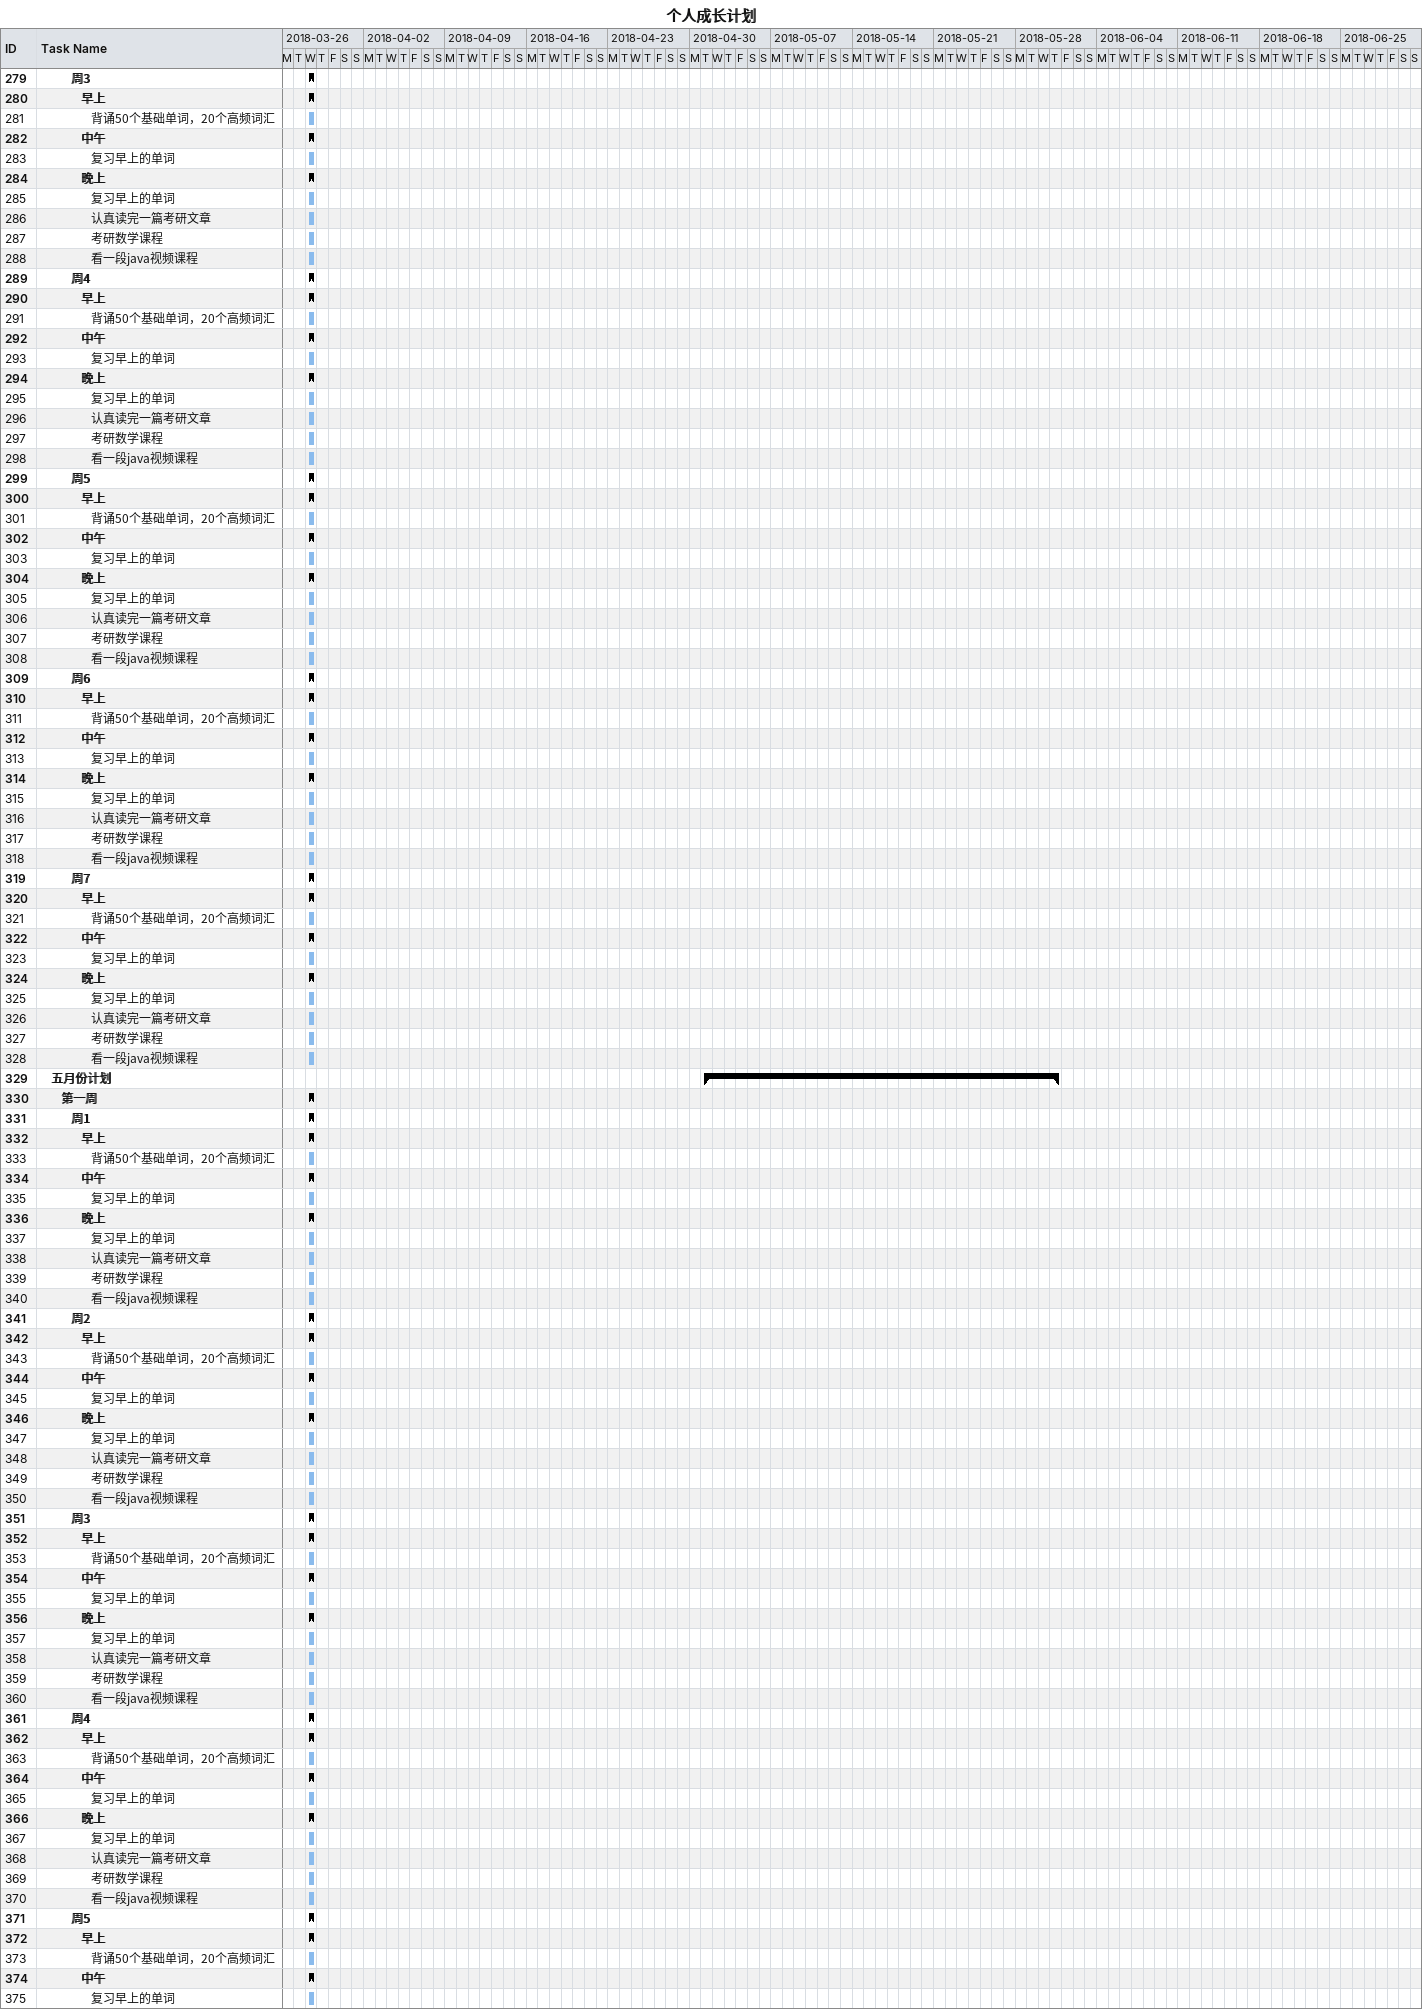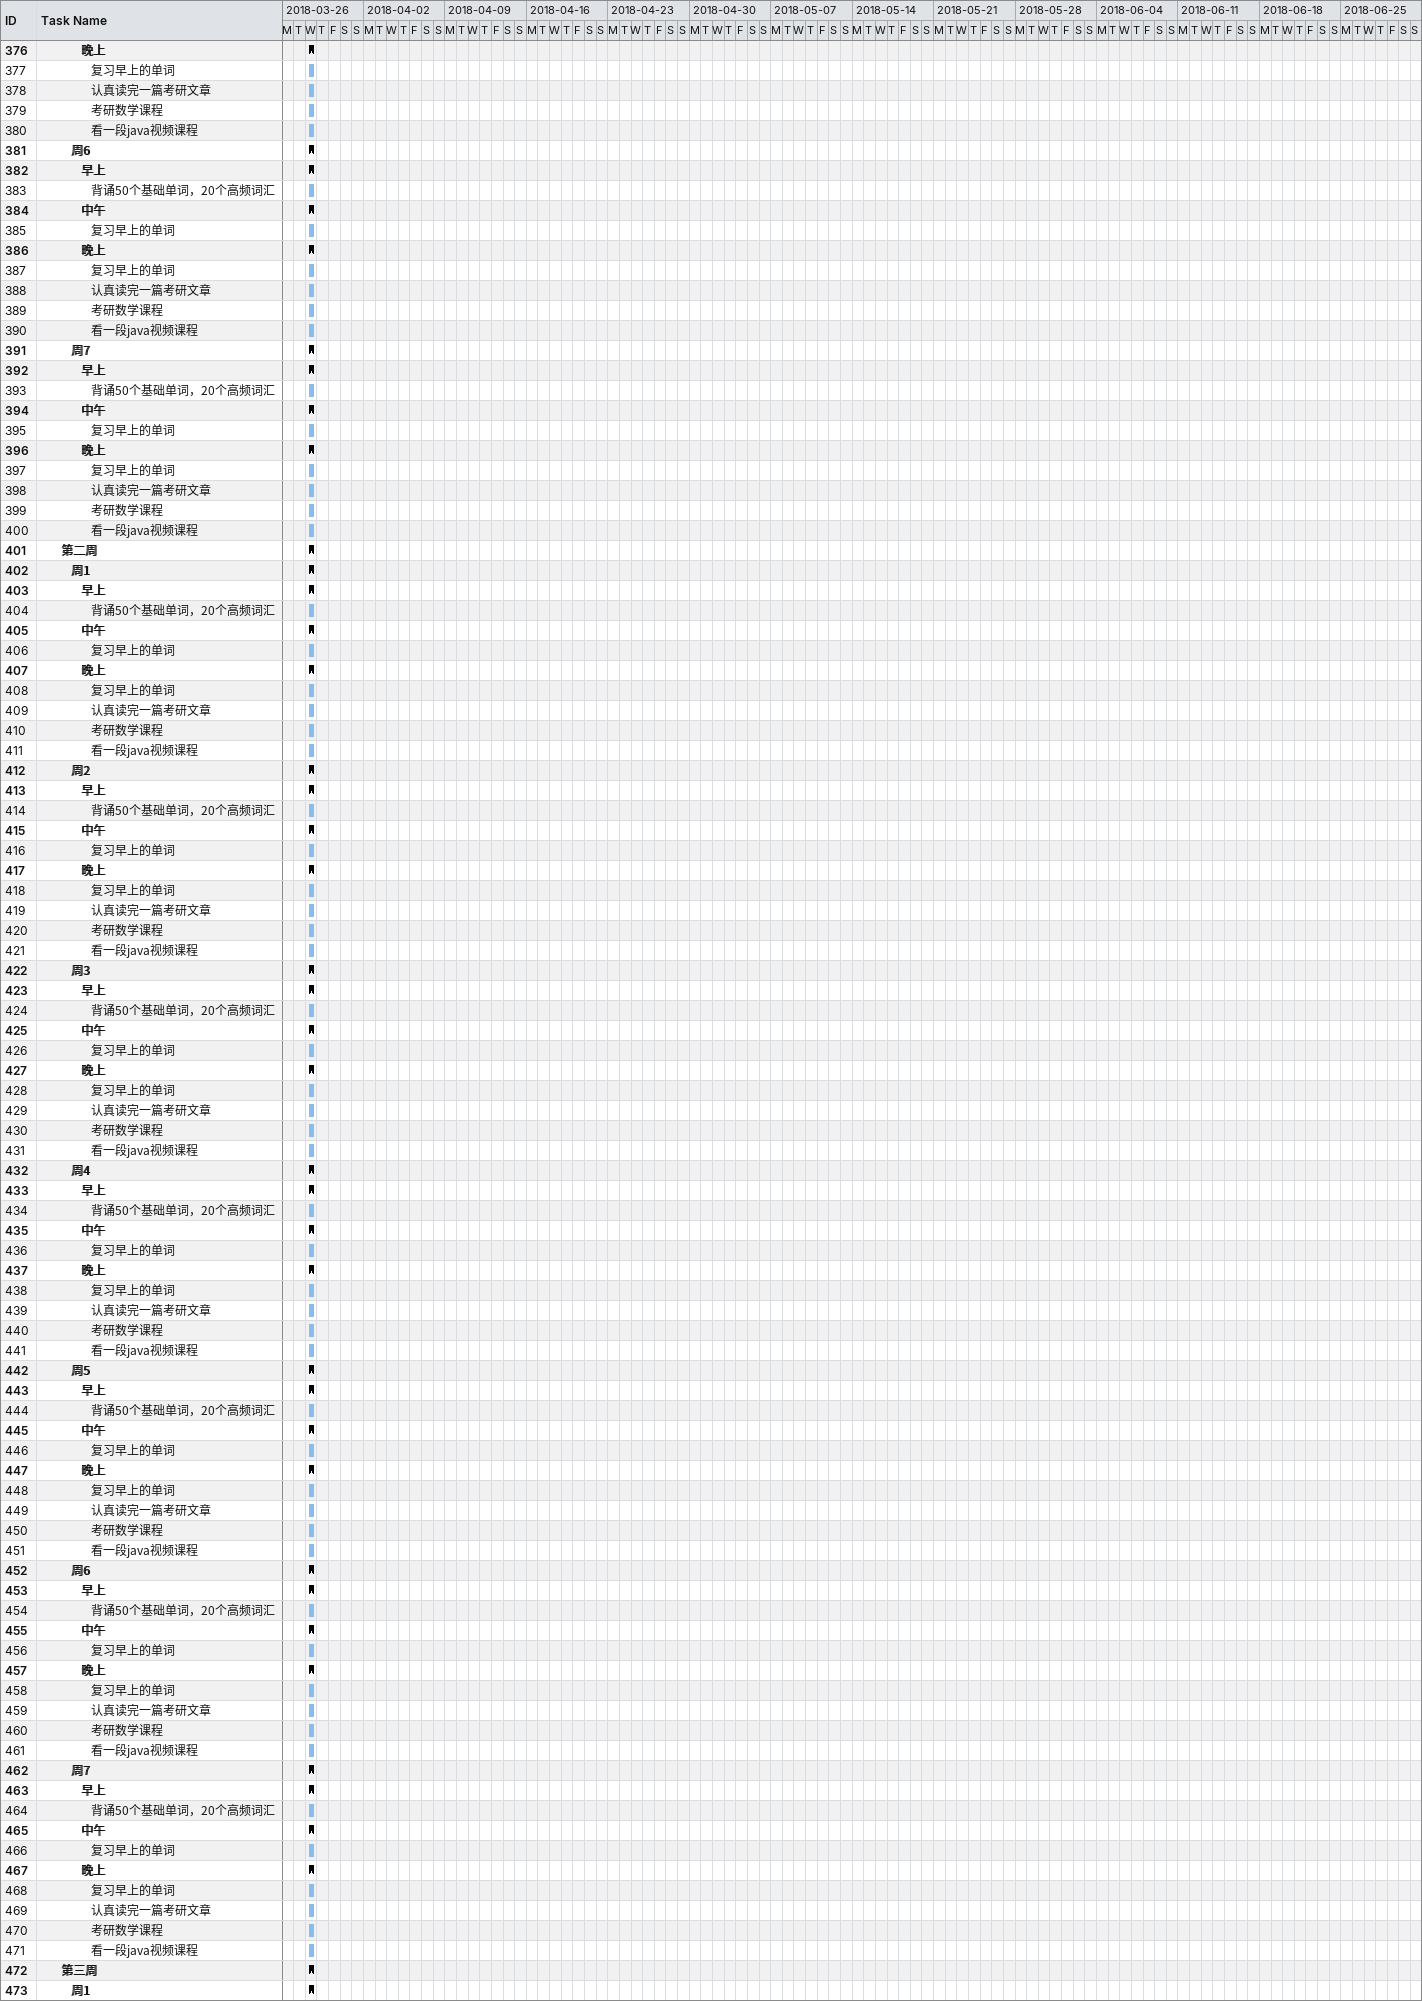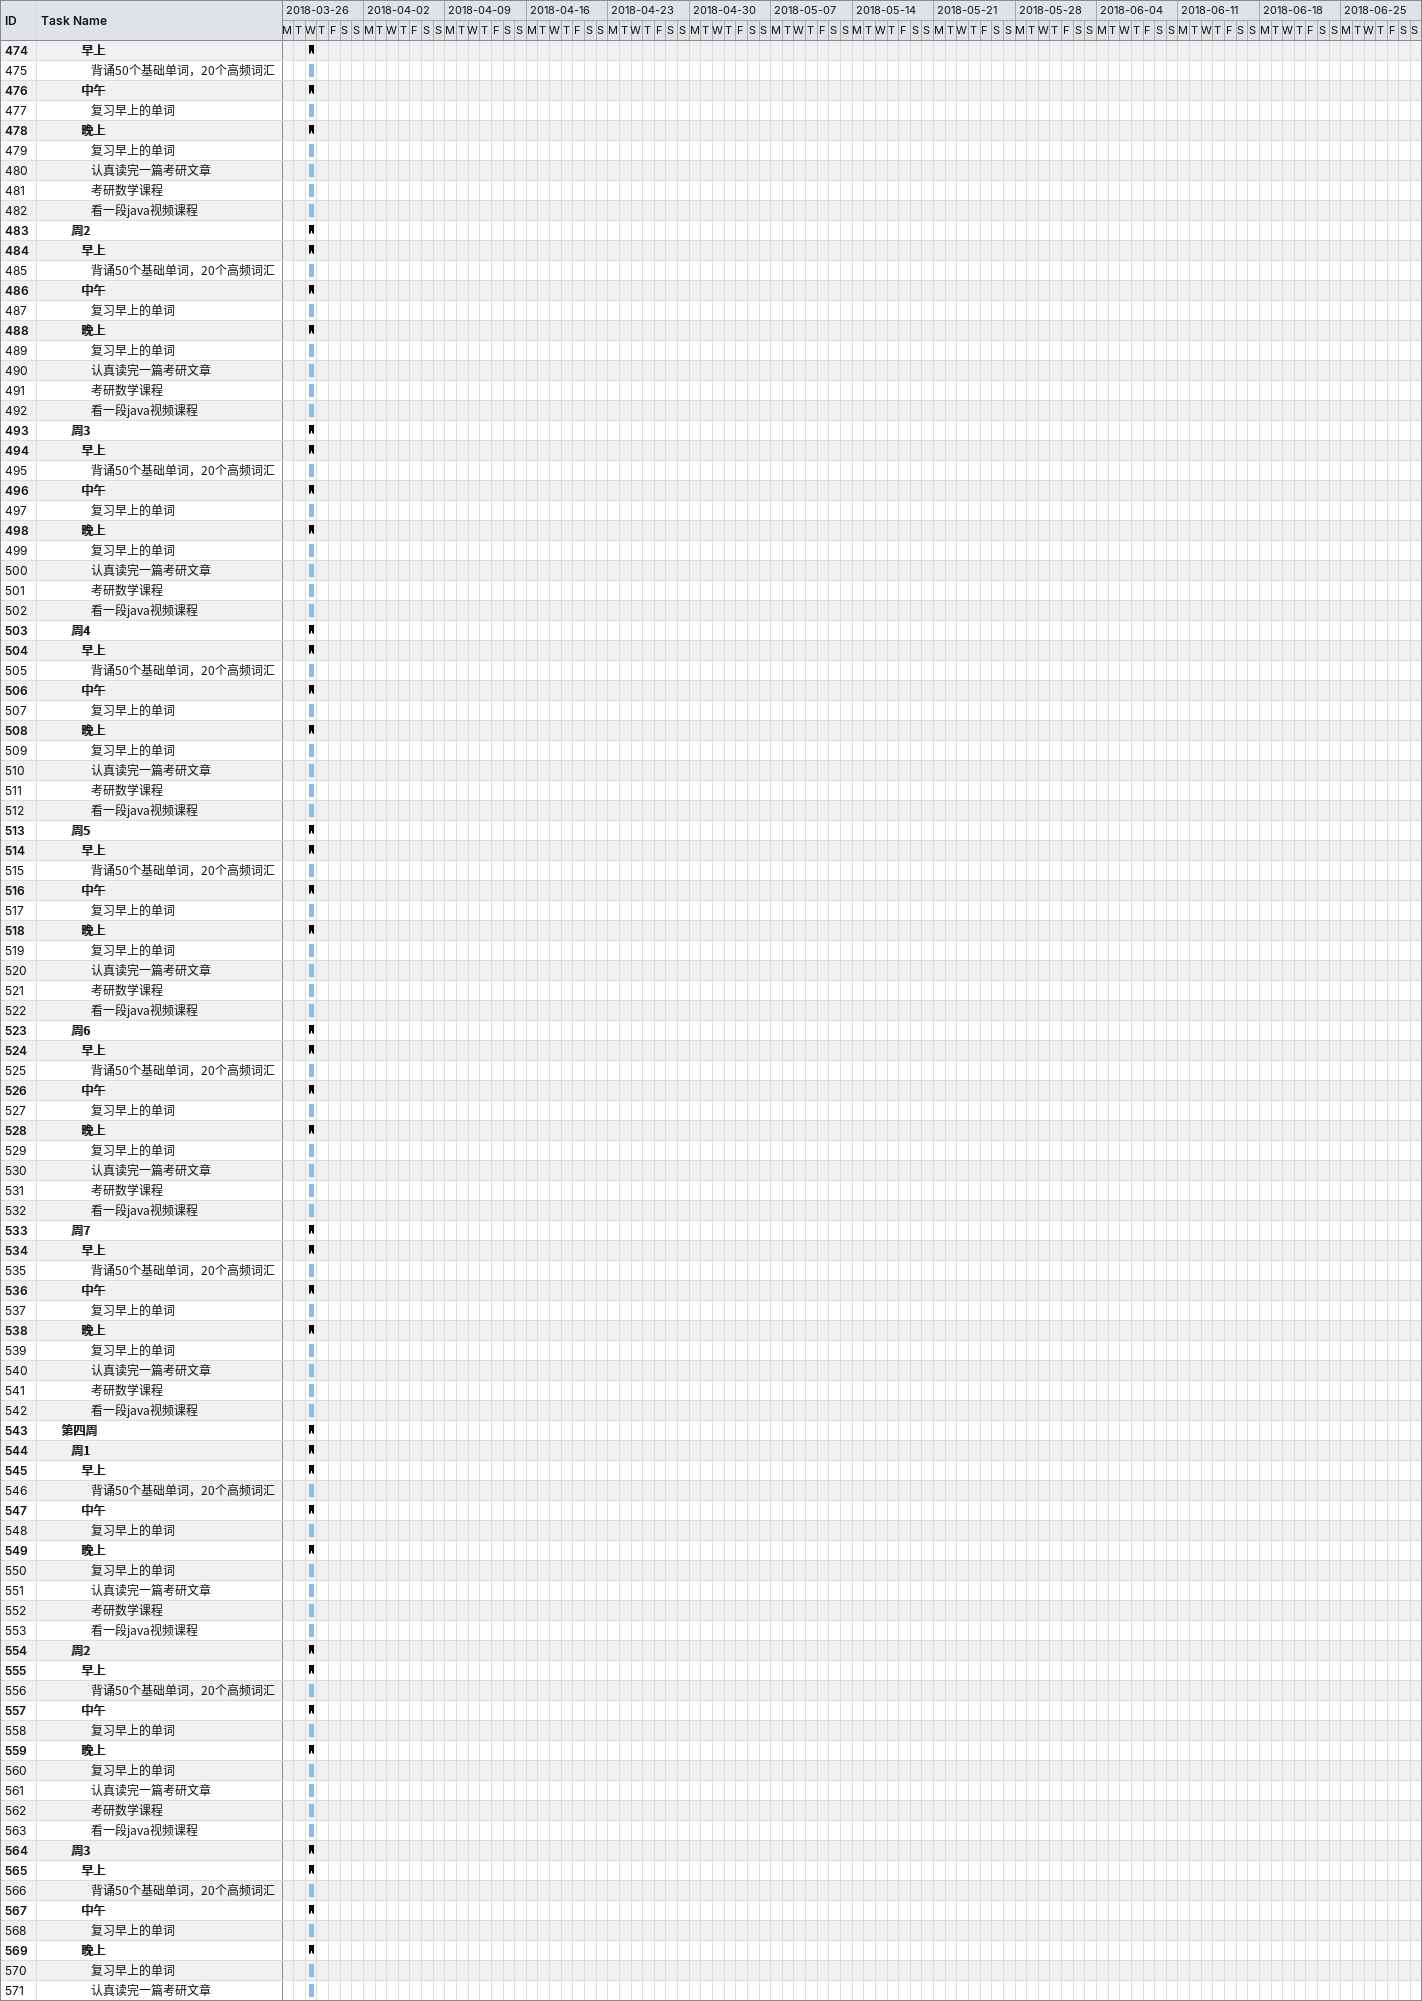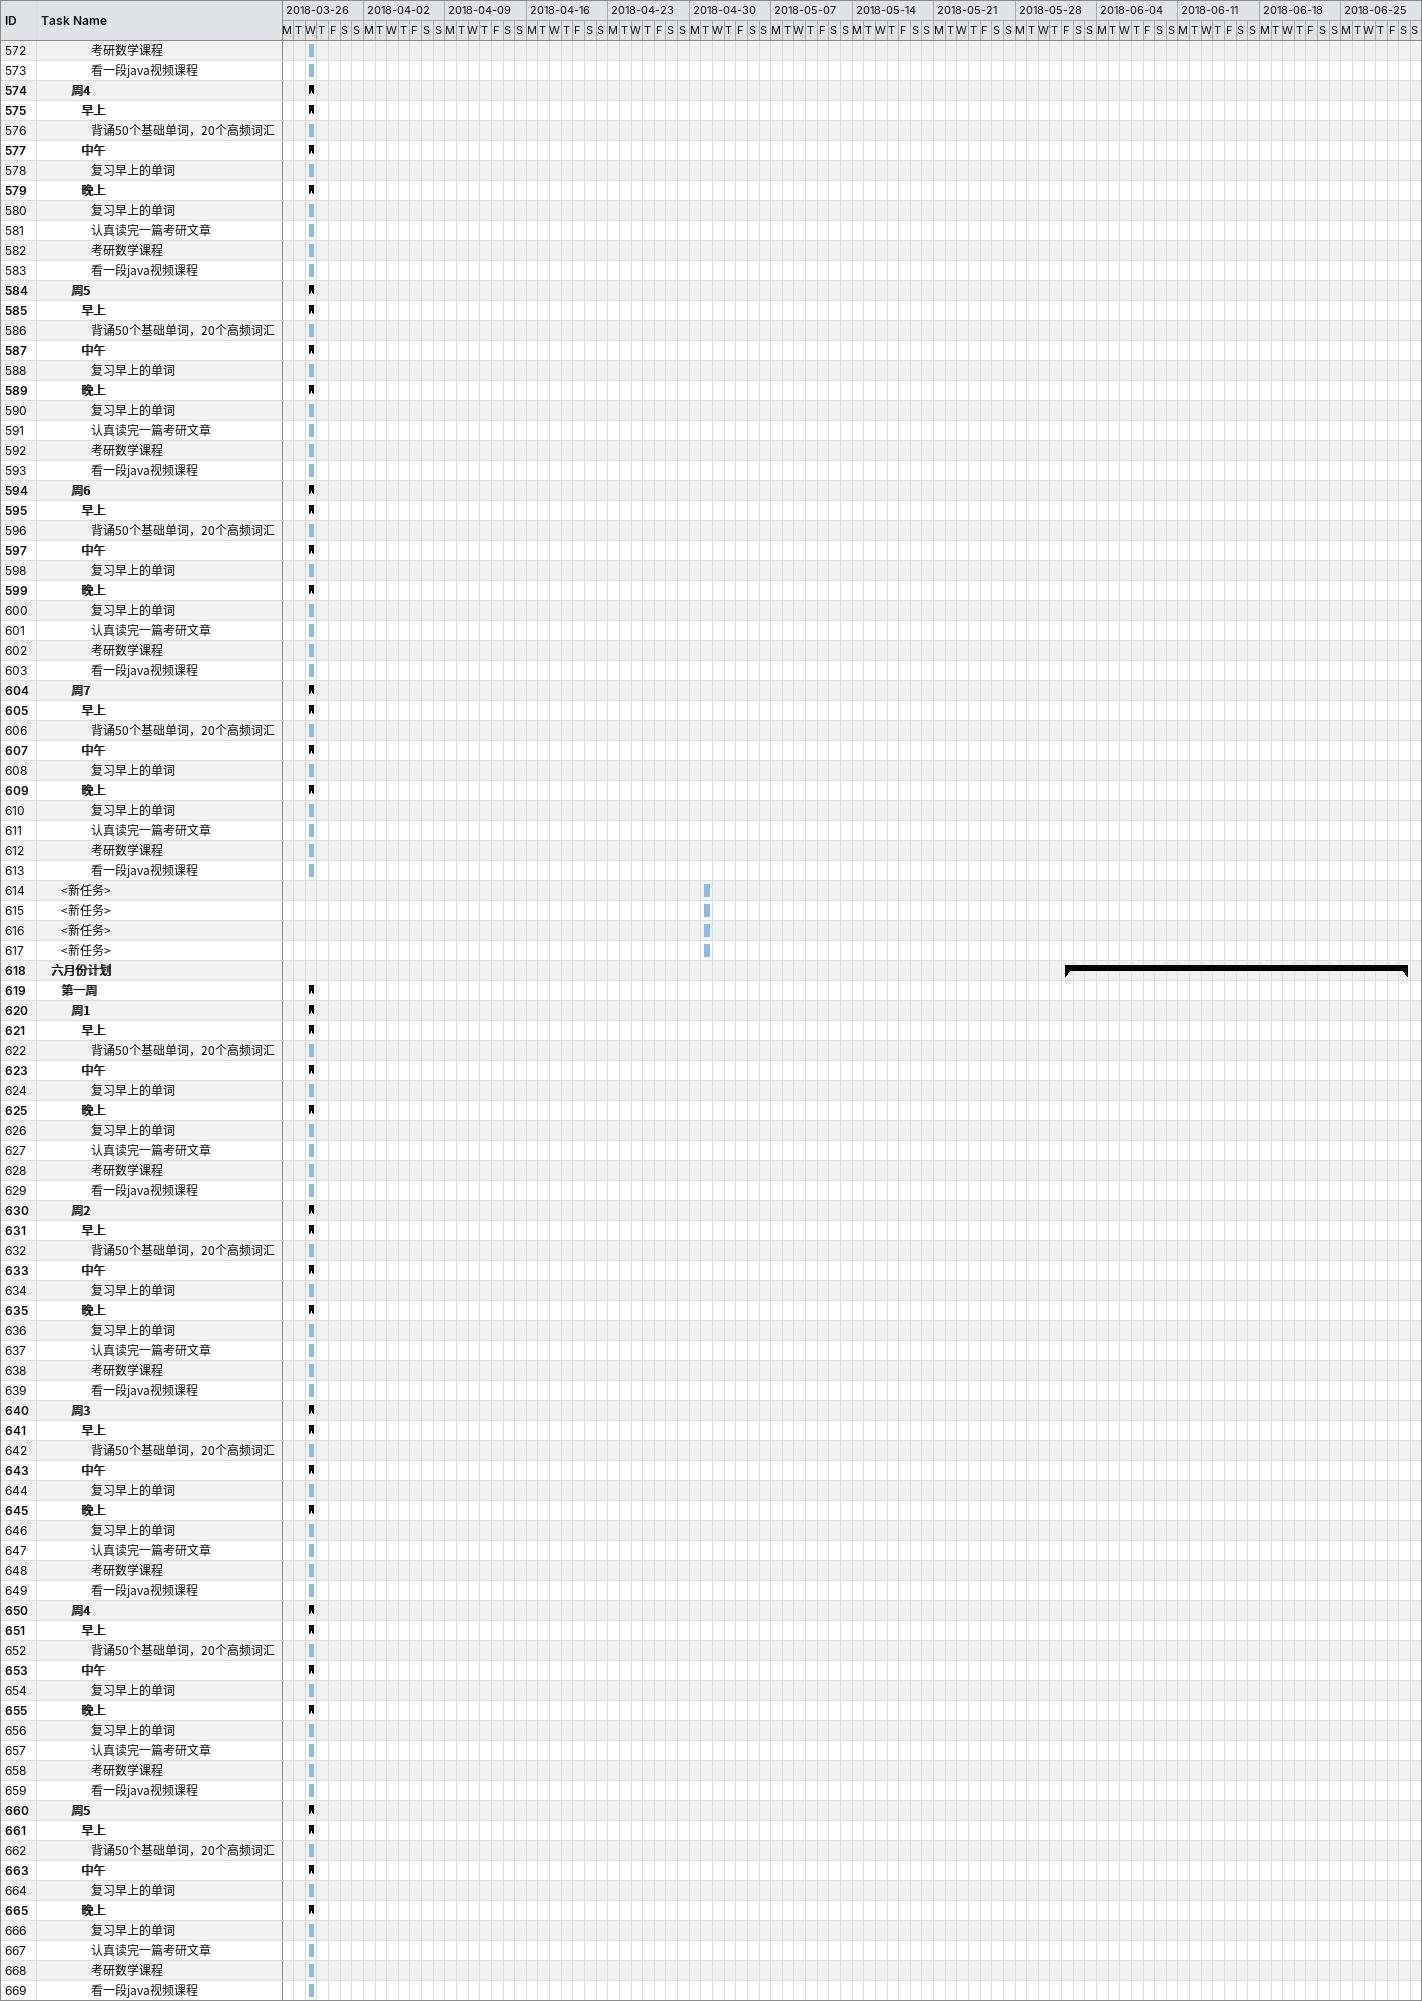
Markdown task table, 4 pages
个人成长计划

| ID | Level | Task | Start | Finish |
|---|---|---|---|---|
| 279 | 4 | **周3** | 2018-03-28 | 2018-03-28 |
| 280 | 5 | **早上** | 2018-03-28 | 2018-03-28 |
| 281 | 6 | 背诵50个基础单词，20个高频词汇 | 2018-03-28 | 2018-03-28 |
| 282 | 5 | **中午** | 2018-03-28 | 2018-03-28 |
| 283 | 6 | 复习早上的单词 | 2018-03-28 | 2018-03-28 |
| 284 | 5 | **晚上** | 2018-03-28 | 2018-03-28 |
| 285 | 6 | 复习早上的单词 | 2018-03-28 | 2018-03-28 |
| 286 | 6 | 认真读完一篇考研文章 | 2018-03-28 | 2018-03-28 |
| 287 | 6 | 考研数学课程 | 2018-03-28 | 2018-03-28 |
| 288 | 6 | 看一段java视频课程 | 2018-03-28 | 2018-03-28 |
| 289 | 4 | **周4** | 2018-03-28 | 2018-03-28 |
| 290 | 5 | **早上** | 2018-03-28 | 2018-03-28 |
| 291 | 6 | 背诵50个基础单词，20个高频词汇 | 2018-03-28 | 2018-03-28 |
| 292 | 5 | **中午** | 2018-03-28 | 2018-03-28 |
| 293 | 6 | 复习早上的单词 | 2018-03-28 | 2018-03-28 |
| 294 | 5 | **晚上** | 2018-03-28 | 2018-03-28 |
| 295 | 6 | 复习早上的单词 | 2018-03-28 | 2018-03-28 |
| 296 | 6 | 认真读完一篇考研文章 | 2018-03-28 | 2018-03-28 |
| 297 | 6 | 考研数学课程 | 2018-03-28 | 2018-03-28 |
| 298 | 6 | 看一段java视频课程 | 2018-03-28 | 2018-03-28 |
| 299 | 4 | **周5** | 2018-03-28 | 2018-03-28 |
| 300 | 5 | **早上** | 2018-03-28 | 2018-03-28 |
| 301 | 6 | 背诵50个基础单词，20个高频词汇 | 2018-03-28 | 2018-03-28 |
| 302 | 5 | **中午** | 2018-03-28 | 2018-03-28 |
| 303 | 6 | 复习早上的单词 | 2018-03-28 | 2018-03-28 |
| 304 | 5 | **晚上** | 2018-03-28 | 2018-03-28 |
| 305 | 6 | 复习早上的单词 | 2018-03-28 | 2018-03-28 |
| 306 | 6 | 认真读完一篇考研文章 | 2018-03-28 | 2018-03-28 |
| 307 | 6 | 考研数学课程 | 2018-03-28 | 2018-03-28 |
| 308 | 6 | 看一段java视频课程 | 2018-03-28 | 2018-03-28 |
| 309 | 4 | **周6** | 2018-03-28 | 2018-03-28 |
| 310 | 5 | **早上** | 2018-03-28 | 2018-03-28 |
| 311 | 6 | 背诵50个基础单词，20个高频词汇 | 2018-03-28 | 2018-03-28 |
| 312 | 5 | **中午** | 2018-03-28 | 2018-03-28 |
| 313 | 6 | 复习早上的单词 | 2018-03-28 | 2018-03-28 |
| 314 | 5 | **晚上** | 2018-03-28 | 2018-03-28 |
| 315 | 6 | 复习早上的单词 | 2018-03-28 | 2018-03-28 |
| 316 | 6 | 认真读完一篇考研文章 | 2018-03-28 | 2018-03-28 |
| 317 | 6 | 考研数学课程 | 2018-03-28 | 2018-03-28 |
| 318 | 6 | 看一段java视频课程 | 2018-03-28 | 2018-03-28 |
| 319 | 4 | **周7** | 2018-03-28 | 2018-03-28 |
| 320 | 5 | **早上** | 2018-03-28 | 2018-03-28 |
| 321 | 6 | 背诵50个基础单词，20个高频词汇 | 2018-03-28 | 2018-03-28 |
| 322 | 5 | **中午** | 2018-03-28 | 2018-03-28 |
| 323 | 6 | 复习早上的单词 | 2018-03-28 | 2018-03-28 |
| 324 | 5 | **晚上** | 2018-03-28 | 2018-03-28 |
| 325 | 6 | 复习早上的单词 | 2018-03-28 | 2018-03-28 |
| 326 | 6 | 认真读完一篇考研文章 | 2018-03-28 | 2018-03-28 |
| 327 | 6 | 考研数学课程 | 2018-03-28 | 2018-03-28 |
| 328 | 6 | 看一段java视频课程 | 2018-03-28 | 2018-03-28 |
| 329 | 2 | **五月份计划** | 2018-05-01 | 2018-05-31 |
| 330 | 3 | **第一周** | 2018-03-28 | 2018-03-28 |
| 331 | 4 | **周1** | 2018-03-28 | 2018-03-28 |
| 332 | 5 | **早上** | 2018-03-28 | 2018-03-28 |
| 333 | 6 | 背诵50个基础单词，20个高频词汇 | 2018-03-28 | 2018-03-28 |
| 334 | 5 | **中午** | 2018-03-28 | 2018-03-28 |
| 335 | 6 | 复习早上的单词 | 2018-03-28 | 2018-03-28 |
| 336 | 5 | **晚上** | 2018-03-28 | 2018-03-28 |
| 337 | 6 | 复习早上的单词 | 2018-03-28 | 2018-03-28 |
| 338 | 6 | 认真读完一篇考研文章 | 2018-03-28 | 2018-03-28 |
| 339 | 6 | 考研数学课程 | 2018-03-28 | 2018-03-28 |
| 340 | 6 | 看一段java视频课程 | 2018-03-28 | 2018-03-28 |
| 341 | 4 | **周2** | 2018-03-28 | 2018-03-28 |
| 342 | 5 | **早上** | 2018-03-28 | 2018-03-28 |
| 343 | 6 | 背诵50个基础单词，20个高频词汇 | 2018-03-28 | 2018-03-28 |
| 344 | 5 | **中午** | 2018-03-28 | 2018-03-28 |
| 345 | 6 | 复习早上的单词 | 2018-03-28 | 2018-03-28 |
| 346 | 5 | **晚上** | 2018-03-28 | 2018-03-28 |
| 347 | 6 | 复习早上的单词 | 2018-03-28 | 2018-03-28 |
| 348 | 6 | 认真读完一篇考研文章 | 2018-03-28 | 2018-03-28 |
| 349 | 6 | 考研数学课程 | 2018-03-28 | 2018-03-28 |
| 350 | 6 | 看一段java视频课程 | 2018-03-28 | 2018-03-28 |
| 351 | 4 | **周3** | 2018-03-28 | 2018-03-28 |
| 352 | 5 | **早上** | 2018-03-28 | 2018-03-28 |
| 353 | 6 | 背诵50个基础单词，20个高频词汇 | 2018-03-28 | 2018-03-28 |
| 354 | 5 | **中午** | 2018-03-28 | 2018-03-28 |
| 355 | 6 | 复习早上的单词 | 2018-03-28 | 2018-03-28 |
| 356 | 5 | **晚上** | 2018-03-28 | 2018-03-28 |
| 357 | 6 | 复习早上的单词 | 2018-03-28 | 2018-03-28 |
| 358 | 6 | 认真读完一篇考研文章 | 2018-03-28 | 2018-03-28 |
| 359 | 6 | 考研数学课程 | 2018-03-28 | 2018-03-28 |
| 360 | 6 | 看一段java视频课程 | 2018-03-28 | 2018-03-28 |
| 361 | 4 | **周4** | 2018-03-28 | 2018-03-28 |
| 362 | 5 | **早上** | 2018-03-28 | 2018-03-28 |
| 363 | 6 | 背诵50个基础单词，20个高频词汇 | 2018-03-28 | 2018-03-28 |
| 364 | 5 | **中午** | 2018-03-28 | 2018-03-28 |
| 365 | 6 | 复习早上的单词 | 2018-03-28 | 2018-03-28 |
| 366 | 5 | **晚上** | 2018-03-28 | 2018-03-28 |
| 367 | 6 | 复习早上的单词 | 2018-03-28 | 2018-03-28 |
| 368 | 6 | 认真读完一篇考研文章 | 2018-03-28 | 2018-03-28 |
| 369 | 6 | 考研数学课程 | 2018-03-28 | 2018-03-28 |
| 370 | 6 | 看一段java视频课程 | 2018-03-28 | 2018-03-28 |
| 371 | 4 | **周5** | 2018-03-28 | 2018-03-28 |
| 372 | 5 | **早上** | 2018-03-28 | 2018-03-28 |
| 373 | 6 | 背诵50个基础单词，20个高频词汇 | 2018-03-28 | 2018-03-28 |
| 374 | 5 | **中午** | 2018-03-28 | 2018-03-28 |
| 375 | 6 | 复习早上的单词 | 2018-03-28 | 2018-03-28 |
| 376 | 5 | **晚上** | 2018-03-28 | 2018-03-28 |
| 377 | 6 | 复习早上的单词 | 2018-03-28 | 2018-03-28 |
| 378 | 6 | 认真读完一篇考研文章 | 2018-03-28 | 2018-03-28 |
| 379 | 6 | 考研数学课程 | 2018-03-28 | 2018-03-28 |
| 380 | 6 | 看一段java视频课程 | 2018-03-28 | 2018-03-28 |
| 381 | 4 | **周6** | 2018-03-28 | 2018-03-28 |
| 382 | 5 | **早上** | 2018-03-28 | 2018-03-28 |
| 383 | 6 | 背诵50个基础单词，20个高频词汇 | 2018-03-28 | 2018-03-28 |
| 384 | 5 | **中午** | 2018-03-28 | 2018-03-28 |
| 385 | 6 | 复习早上的单词 | 2018-03-28 | 2018-03-28 |
| 386 | 5 | **晚上** | 2018-03-28 | 2018-03-28 |
| 387 | 6 | 复习早上的单词 | 2018-03-28 | 2018-03-28 |
| 388 | 6 | 认真读完一篇考研文章 | 2018-03-28 | 2018-03-28 |
| 389 | 6 | 考研数学课程 | 2018-03-28 | 2018-03-28 |
| 390 | 6 | 看一段java视频课程 | 2018-03-28 | 2018-03-28 |
| 391 | 4 | **周7** | 2018-03-28 | 2018-03-28 |
| 392 | 5 | **早上** | 2018-03-28 | 2018-03-28 |
| 393 | 6 | 背诵50个基础单词，20个高频词汇 | 2018-03-28 | 2018-03-28 |
| 394 | 5 | **中午** | 2018-03-28 | 2018-03-28 |
| 395 | 6 | 复习早上的单词 | 2018-03-28 | 2018-03-28 |
| 396 | 5 | **晚上** | 2018-03-28 | 2018-03-28 |
| 397 | 6 | 复习早上的单词 | 2018-03-28 | 2018-03-28 |
| 398 | 6 | 认真读完一篇考研文章 | 2018-03-28 | 2018-03-28 |
| 399 | 6 | 考研数学课程 | 2018-03-28 | 2018-03-28 |
| 400 | 6 | 看一段java视频课程 | 2018-03-28 | 2018-03-28 |
| 401 | 3 | **第二周** | 2018-03-28 | 2018-03-28 |
| 402 | 4 | **周1** | 2018-03-28 | 2018-03-28 |
| 403 | 5 | **早上** | 2018-03-28 | 2018-03-28 |
| 404 | 6 | 背诵50个基础单词，20个高频词汇 | 2018-03-28 | 2018-03-28 |
| 405 | 5 | **中午** | 2018-03-28 | 2018-03-28 |
| 406 | 6 | 复习早上的单词 | 2018-03-28 | 2018-03-28 |
| 407 | 5 | **晚上** | 2018-03-28 | 2018-03-28 |
| 408 | 6 | 复习早上的单词 | 2018-03-28 | 2018-03-28 |
| 409 | 6 | 认真读完一篇考研文章 | 2018-03-28 | 2018-03-28 |
| 410 | 6 | 考研数学课程 | 2018-03-28 | 2018-03-28 |
| 411 | 6 | 看一段java视频课程 | 2018-03-28 | 2018-03-28 |
| 412 | 4 | **周2** | 2018-03-28 | 2018-03-28 |
| 413 | 5 | **早上** | 2018-03-28 | 2018-03-28 |
| 414 | 6 | 背诵50个基础单词，20个高频词汇 | 2018-03-28 | 2018-03-28 |
| 415 | 5 | **中午** | 2018-03-28 | 2018-03-28 |
| 416 | 6 | 复习早上的单词 | 2018-03-28 | 2018-03-28 |
| 417 | 5 | **晚上** | 2018-03-28 | 2018-03-28 |
| 418 | 6 | 复习早上的单词 | 2018-03-28 | 2018-03-28 |
| 419 | 6 | 认真读完一篇考研文章 | 2018-03-28 | 2018-03-28 |
| 420 | 6 | 考研数学课程 | 2018-03-28 | 2018-03-28 |
| 421 | 6 | 看一段java视频课程 | 2018-03-28 | 2018-03-28 |
| 422 | 4 | **周3** | 2018-03-28 | 2018-03-28 |
| 423 | 5 | **早上** | 2018-03-28 | 2018-03-28 |
| 424 | 6 | 背诵50个基础单词，20个高频词汇 | 2018-03-28 | 2018-03-28 |
| 425 | 5 | **中午** | 2018-03-28 | 2018-03-28 |
| 426 | 6 | 复习早上的单词 | 2018-03-28 | 2018-03-28 |
| 427 | 5 | **晚上** | 2018-03-28 | 2018-03-28 |
| 428 | 6 | 复习早上的单词 | 2018-03-28 | 2018-03-28 |
| 429 | 6 | 认真读完一篇考研文章 | 2018-03-28 | 2018-03-28 |
| 430 | 6 | 考研数学课程 | 2018-03-28 | 2018-03-28 |
| 431 | 6 | 看一段java视频课程 | 2018-03-28 | 2018-03-28 |
| 432 | 4 | **周4** | 2018-03-28 | 2018-03-28 |
| 433 | 5 | **早上** | 2018-03-28 | 2018-03-28 |
| 434 | 6 | 背诵50个基础单词，20个高频词汇 | 2018-03-28 | 2018-03-28 |
| 435 | 5 | **中午** | 2018-03-28 | 2018-03-28 |
| 436 | 6 | 复习早上的单词 | 2018-03-28 | 2018-03-28 |
| 437 | 5 | **晚上** | 2018-03-28 | 2018-03-28 |
| 438 | 6 | 复习早上的单词 | 2018-03-28 | 2018-03-28 |
| 439 | 6 | 认真读完一篇考研文章 | 2018-03-28 | 2018-03-28 |
| 440 | 6 | 考研数学课程 | 2018-03-28 | 2018-03-28 |
| 441 | 6 | 看一段java视频课程 | 2018-03-28 | 2018-03-28 |
| 442 | 4 | **周5** | 2018-03-28 | 2018-03-28 |
| 443 | 5 | **早上** | 2018-03-28 | 2018-03-28 |
| 444 | 6 | 背诵50个基础单词，20个高频词汇 | 2018-03-28 | 2018-03-28 |
| 445 | 5 | **中午** | 2018-03-28 | 2018-03-28 |
| 446 | 6 | 复习早上的单词 | 2018-03-28 | 2018-03-28 |
| 447 | 5 | **晚上** | 2018-03-28 | 2018-03-28 |
| 448 | 6 | 复习早上的单词 | 2018-03-28 | 2018-03-28 |
| 449 | 6 | 认真读完一篇考研文章 | 2018-03-28 | 2018-03-28 |
| 450 | 6 | 考研数学课程 | 2018-03-28 | 2018-03-28 |
| 451 | 6 | 看一段java视频课程 | 2018-03-28 | 2018-03-28 |
| 452 | 4 | **周6** | 2018-03-28 | 2018-03-28 |
| 453 | 5 | **早上** | 2018-03-28 | 2018-03-28 |
| 454 | 6 | 背诵50个基础单词，20个高频词汇 | 2018-03-28 | 2018-03-28 |
| 455 | 5 | **中午** | 2018-03-28 | 2018-03-28 |
| 456 | 6 | 复习早上的单词 | 2018-03-28 | 2018-03-28 |
| 457 | 5 | **晚上** | 2018-03-28 | 2018-03-28 |
| 458 | 6 | 复习早上的单词 | 2018-03-28 | 2018-03-28 |
| 459 | 6 | 认真读完一篇考研文章 | 2018-03-28 | 2018-03-28 |
| 460 | 6 | 考研数学课程 | 2018-03-28 | 2018-03-28 |
| 461 | 6 | 看一段java视频课程 | 2018-03-28 | 2018-03-28 |
| 462 | 4 | **周7** | 2018-03-28 | 2018-03-28 |
| 463 | 5 | **早上** | 2018-03-28 | 2018-03-28 |
| 464 | 6 | 背诵50个基础单词，20个高频词汇 | 2018-03-28 | 2018-03-28 |
| 465 | 5 | **中午** | 2018-03-28 | 2018-03-28 |
| 466 | 6 | 复习早上的单词 | 2018-03-28 | 2018-03-28 |
| 467 | 5 | **晚上** | 2018-03-28 | 2018-03-28 |
| 468 | 6 | 复习早上的单词 | 2018-03-28 | 2018-03-28 |
| 469 | 6 | 认真读完一篇考研文章 | 2018-03-28 | 2018-03-28 |
| 470 | 6 | 考研数学课程 | 2018-03-28 | 2018-03-28 |
| 471 | 6 | 看一段java视频课程 | 2018-03-28 | 2018-03-28 |
| 472 | 3 | **第三周** | 2018-03-28 | 2018-03-28 |
| 473 | 4 | **周1** | 2018-03-28 | 2018-03-28 |
| 474 | 5 | **早上** | 2018-03-28 | 2018-03-28 |
| 475 | 6 | 背诵50个基础单词，20个高频词汇 | 2018-03-28 | 2018-03-28 |
| 476 | 5 | **中午** | 2018-03-28 | 2018-03-28 |
| 477 | 6 | 复习早上的单词 | 2018-03-28 | 2018-03-28 |
| 478 | 5 | **晚上** | 2018-03-28 | 2018-03-28 |
| 479 | 6 | 复习早上的单词 | 2018-03-28 | 2018-03-28 |
| 480 | 6 | 认真读完一篇考研文章 | 2018-03-28 | 2018-03-28 |
| 481 | 6 | 考研数学课程 | 2018-03-28 | 2018-03-28 |
| 482 | 6 | 看一段java视频课程 | 2018-03-28 | 2018-03-28 |
| 483 | 4 | **周2** | 2018-03-28 | 2018-03-28 |
| 484 | 5 | **早上** | 2018-03-28 | 2018-03-28 |
| 485 | 6 | 背诵50个基础单词，20个高频词汇 | 2018-03-28 | 2018-03-28 |
| 486 | 5 | **中午** | 2018-03-28 | 2018-03-28 |
| 487 | 6 | 复习早上的单词 | 2018-03-28 | 2018-03-28 |
| 488 | 5 | **晚上** | 2018-03-28 | 2018-03-28 |
| 489 | 6 | 复习早上的单词 | 2018-03-28 | 2018-03-28 |
| 490 | 6 | 认真读完一篇考研文章 | 2018-03-28 | 2018-03-28 |
| 491 | 6 | 考研数学课程 | 2018-03-28 | 2018-03-28 |
| 492 | 6 | 看一段java视频课程 | 2018-03-28 | 2018-03-28 |
| 493 | 4 | **周3** | 2018-03-28 | 2018-03-28 |
| 494 | 5 | **早上** | 2018-03-28 | 2018-03-28 |
| 495 | 6 | 背诵50个基础单词，20个高频词汇 | 2018-03-28 | 2018-03-28 |
| 496 | 5 | **中午** | 2018-03-28 | 2018-03-28 |
| 497 | 6 | 复习早上的单词 | 2018-03-28 | 2018-03-28 |
| 498 | 5 | **晚上** | 2018-03-28 | 2018-03-28 |
| 499 | 6 | 复习早上的单词 | 2018-03-28 | 2018-03-28 |
| 500 | 6 | 认真读完一篇考研文章 | 2018-03-28 | 2018-03-28 |
| 501 | 6 | 考研数学课程 | 2018-03-28 | 2018-03-28 |
| 502 | 6 | 看一段java视频课程 | 2018-03-28 | 2018-03-28 |
| 503 | 4 | **周4** | 2018-03-28 | 2018-03-28 |
| 504 | 5 | **早上** | 2018-03-28 | 2018-03-28 |
| 505 | 6 | 背诵50个基础单词，20个高频词汇 | 2018-03-28 | 2018-03-28 |
| 506 | 5 | **中午** | 2018-03-28 | 2018-03-28 |
| 507 | 6 | 复习早上的单词 | 2018-03-28 | 2018-03-28 |
| 508 | 5 | **晚上** | 2018-03-28 | 2018-03-28 |
| 509 | 6 | 复习早上的单词 | 2018-03-28 | 2018-03-28 |
| 510 | 6 | 认真读完一篇考研文章 | 2018-03-28 | 2018-03-28 |
| 511 | 6 | 考研数学课程 | 2018-03-28 | 2018-03-28 |
| 512 | 6 | 看一段java视频课程 | 2018-03-28 | 2018-03-28 |
| 513 | 4 | **周5** | 2018-03-28 | 2018-03-28 |
| 514 | 5 | **早上** | 2018-03-28 | 2018-03-28 |
| 515 | 6 | 背诵50个基础单词，20个高频词汇 | 2018-03-28 | 2018-03-28 |
| 516 | 5 | **中午** | 2018-03-28 | 2018-03-28 |
| 517 | 6 | 复习早上的单词 | 2018-03-28 | 2018-03-28 |
| 518 | 5 | **晚上** | 2018-03-28 | 2018-03-28 |
| 519 | 6 | 复习早上的单词 | 2018-03-28 | 2018-03-28 |
| 520 | 6 | 认真读完一篇考研文章 | 2018-03-28 | 2018-03-28 |
| 521 | 6 | 考研数学课程 | 2018-03-28 | 2018-03-28 |
| 522 | 6 | 看一段java视频课程 | 2018-03-28 | 2018-03-28 |
| 523 | 4 | **周6** | 2018-03-28 | 2018-03-28 |
| 524 | 5 | **早上** | 2018-03-28 | 2018-03-28 |
| 525 | 6 | 背诵50个基础单词，20个高频词汇 | 2018-03-28 | 2018-03-28 |
| 526 | 5 | **中午** | 2018-03-28 | 2018-03-28 |
| 527 | 6 | 复习早上的单词 | 2018-03-28 | 2018-03-28 |
| 528 | 5 | **晚上** | 2018-03-28 | 2018-03-28 |
| 529 | 6 | 复习早上的单词 | 2018-03-28 | 2018-03-28 |
| 530 | 6 | 认真读完一篇考研文章 | 2018-03-28 | 2018-03-28 |
| 531 | 6 | 考研数学课程 | 2018-03-28 | 2018-03-28 |
| 532 | 6 | 看一段java视频课程 | 2018-03-28 | 2018-03-28 |
| 533 | 4 | **周7** | 2018-03-28 | 2018-03-28 |
| 534 | 5 | **早上** | 2018-03-28 | 2018-03-28 |
| 535 | 6 | 背诵50个基础单词，20个高频词汇 | 2018-03-28 | 2018-03-28 |
| 536 | 5 | **中午** | 2018-03-28 | 2018-03-28 |
| 537 | 6 | 复习早上的单词 | 2018-03-28 | 2018-03-28 |
| 538 | 5 | **晚上** | 2018-03-28 | 2018-03-28 |
| 539 | 6 | 复习早上的单词 | 2018-03-28 | 2018-03-28 |
| 540 | 6 | 认真读完一篇考研文章 | 2018-03-28 | 2018-03-28 |
| 541 | 6 | 考研数学课程 | 2018-03-28 | 2018-03-28 |
| 542 | 6 | 看一段java视频课程 | 2018-03-28 | 2018-03-28 |
| 543 | 3 | **第四周** | 2018-03-28 | 2018-03-28 |
| 544 | 4 | **周1** | 2018-03-28 | 2018-03-28 |
| 545 | 5 | **早上** | 2018-03-28 | 2018-03-28 |
| 546 | 6 | 背诵50个基础单词，20个高频词汇 | 2018-03-28 | 2018-03-28 |
| 547 | 5 | **中午** | 2018-03-28 | 2018-03-28 |
| 548 | 6 | 复习早上的单词 | 2018-03-28 | 2018-03-28 |
| 549 | 5 | **晚上** | 2018-03-28 | 2018-03-28 |
| 550 | 6 | 复习早上的单词 | 2018-03-28 | 2018-03-28 |
| 551 | 6 | 认真读完一篇考研文章 | 2018-03-28 | 2018-03-28 |
| 552 | 6 | 考研数学课程 | 2018-03-28 | 2018-03-28 |
| 553 | 6 | 看一段java视频课程 | 2018-03-28 | 2018-03-28 |
| 554 | 4 | **周2** | 2018-03-28 | 2018-03-28 |
| 555 | 5 | **早上** | 2018-03-28 | 2018-03-28 |
| 556 | 6 | 背诵50个基础单词，20个高频词汇 | 2018-03-28 | 2018-03-28 |
| 557 | 5 | **中午** | 2018-03-28 | 2018-03-28 |
| 558 | 6 | 复习早上的单词 | 2018-03-28 | 2018-03-28 |
| 559 | 5 | **晚上** | 2018-03-28 | 2018-03-28 |
| 560 | 6 | 复习早上的单词 | 2018-03-28 | 2018-03-28 |
| 561 | 6 | 认真读完一篇考研文章 | 2018-03-28 | 2018-03-28 |
| 562 | 6 | 考研数学课程 | 2018-03-28 | 2018-03-28 |
| 563 | 6 | 看一段java视频课程 | 2018-03-28 | 2018-03-28 |
| 564 | 4 | **周3** | 2018-03-28 | 2018-03-28 |
| 565 | 5 | **早上** | 2018-03-28 | 2018-03-28 |
| 566 | 6 | 背诵50个基础单词，20个高频词汇 | 2018-03-28 | 2018-03-28 |
| 567 | 5 | **中午** | 2018-03-28 | 2018-03-28 |
| 568 | 6 | 复习早上的单词 | 2018-03-28 | 2018-03-28 |
| 569 | 5 | **晚上** | 2018-03-28 | 2018-03-28 |
| 570 | 6 | 复习早上的单词 | 2018-03-28 | 2018-03-28 |
| 571 | 6 | 认真读完一篇考研文章 | 2018-03-28 | 2018-03-28 |
| 572 | 6 | 考研数学课程 | 2018-03-28 | 2018-03-28 |
| 573 | 6 | 看一段java视频课程 | 2018-03-28 | 2018-03-28 |
| 574 | 4 | **周4** | 2018-03-28 | 2018-03-28 |
| 575 | 5 | **早上** | 2018-03-28 | 2018-03-28 |
| 576 | 6 | 背诵50个基础单词，20个高频词汇 | 2018-03-28 | 2018-03-28 |
| 577 | 5 | **中午** | 2018-03-28 | 2018-03-28 |
| 578 | 6 | 复习早上的单词 | 2018-03-28 | 2018-03-28 |
| 579 | 5 | **晚上** | 2018-03-28 | 2018-03-28 |
| 580 | 6 | 复习早上的单词 | 2018-03-28 | 2018-03-28 |
| 581 | 6 | 认真读完一篇考研文章 | 2018-03-28 | 2018-03-28 |
| 582 | 6 | 考研数学课程 | 2018-03-28 | 2018-03-28 |
| 583 | 6 | 看一段java视频课程 | 2018-03-28 | 2018-03-28 |
| 584 | 4 | **周5** | 2018-03-28 | 2018-03-28 |
| 585 | 5 | **早上** | 2018-03-28 | 2018-03-28 |
| 586 | 6 | 背诵50个基础单词，20个高频词汇 | 2018-03-28 | 2018-03-28 |
| 587 | 5 | **中午** | 2018-03-28 | 2018-03-28 |
| 588 | 6 | 复习早上的单词 | 2018-03-28 | 2018-03-28 |
| 589 | 5 | **晚上** | 2018-03-28 | 2018-03-28 |
| 590 | 6 | 复习早上的单词 | 2018-03-28 | 2018-03-28 |
| 591 | 6 | 认真读完一篇考研文章 | 2018-03-28 | 2018-03-28 |
| 592 | 6 | 考研数学课程 | 2018-03-28 | 2018-03-28 |
| 593 | 6 | 看一段java视频课程 | 2018-03-28 | 2018-03-28 |
| 594 | 4 | **周6** | 2018-03-28 | 2018-03-28 |
| 595 | 5 | **早上** | 2018-03-28 | 2018-03-28 |
| 596 | 6 | 背诵50个基础单词，20个高频词汇 | 2018-03-28 | 2018-03-28 |
| 597 | 5 | **中午** | 2018-03-28 | 2018-03-28 |
| 598 | 6 | 复习早上的单词 | 2018-03-28 | 2018-03-28 |
| 599 | 5 | **晚上** | 2018-03-28 | 2018-03-28 |
| 600 | 6 | 复习早上的单词 | 2018-03-28 | 2018-03-28 |
| 601 | 6 | 认真读完一篇考研文章 | 2018-03-28 | 2018-03-28 |
| 602 | 6 | 考研数学课程 | 2018-03-28 | 2018-03-28 |
| 603 | 6 | 看一段java视频课程 | 2018-03-28 | 2018-03-28 |
| 604 | 4 | **周7** | 2018-03-28 | 2018-03-28 |
| 605 | 5 | **早上** | 2018-03-28 | 2018-03-28 |
| 606 | 6 | 背诵50个基础单词，20个高频词汇 | 2018-03-28 | 2018-03-28 |
| 607 | 5 | **中午** | 2018-03-28 | 2018-03-28 |
| 608 | 6 | 复习早上的单词 | 2018-03-28 | 2018-03-28 |
| 609 | 5 | **晚上** | 2018-03-28 | 2018-03-28 |
| 610 | 6 | 复习早上的单词 | 2018-03-28 | 2018-03-28 |
| 611 | 6 | 认真读完一篇考研文章 | 2018-03-28 | 2018-03-28 |
| 612 | 6 | 考研数学课程 | 2018-03-28 | 2018-03-28 |
| 613 | 6 | 看一段java视频课程 | 2018-03-28 | 2018-03-28 |
| 614 | 3 | <新任务> | 2018-05-01 | 2018-05-01 |
| 615 | 3 | <新任务> | 2018-05-01 | 2018-05-01 |
| 616 | 3 | <新任务> | 2018-05-01 | 2018-05-01 |
| 617 | 3 | <新任务> | 2018-05-01 | 2018-05-01 |
| 618 | 2 | **六月份计划** | 2018-06-01 | 2018-06-30 |
| 619 | 3 | **第一周** | 2018-03-28 | 2018-03-28 |
| 620 | 4 | **周1** | 2018-03-28 | 2018-03-28 |
| 621 | 5 | **早上** | 2018-03-28 | 2018-03-28 |
| 622 | 6 | 背诵50个基础单词，20个高频词汇 | 2018-03-28 | 2018-03-28 |
| 623 | 5 | **中午** | 2018-03-28 | 2018-03-28 |
| 624 | 6 | 复习早上的单词 | 2018-03-28 | 2018-03-28 |
| 625 | 5 | **晚上** | 2018-03-28 | 2018-03-28 |
| 626 | 6 | 复习早上的单词 | 2018-03-28 | 2018-03-28 |
| 627 | 6 | 认真读完一篇考研文章 | 2018-03-28 | 2018-03-28 |
| 628 | 6 | 考研数学课程 | 2018-03-28 | 2018-03-28 |
| 629 | 6 | 看一段java视频课程 | 2018-03-28 | 2018-03-28 |
| 630 | 4 | **周2** | 2018-03-28 | 2018-03-28 |
| 631 | 5 | **早上** | 2018-03-28 | 2018-03-28 |
| 632 | 6 | 背诵50个基础单词，20个高频词汇 | 2018-03-28 | 2018-03-28 |
| 633 | 5 | **中午** | 2018-03-28 | 2018-03-28 |
| 634 | 6 | 复习早上的单词 | 2018-03-28 | 2018-03-28 |
| 635 | 5 | **晚上** | 2018-03-28 | 2018-03-28 |
| 636 | 6 | 复习早上的单词 | 2018-03-28 | 2018-03-28 |
| 637 | 6 | 认真读完一篇考研文章 | 2018-03-28 | 2018-03-28 |
| 638 | 6 | 考研数学课程 | 2018-03-28 | 2018-03-28 |
| 639 | 6 | 看一段java视频课程 | 2018-03-28 | 2018-03-28 |
| 640 | 4 | **周3** | 2018-03-28 | 2018-03-28 |
| 641 | 5 | **早上** | 2018-03-28 | 2018-03-28 |
| 642 | 6 | 背诵50个基础单词，20个高频词汇 | 2018-03-28 | 2018-03-28 |
| 643 | 5 | **中午** | 2018-03-28 | 2018-03-28 |
| 644 | 6 | 复习早上的单词 | 2018-03-28 | 2018-03-28 |
| 645 | 5 | **晚上** | 2018-03-28 | 2018-03-28 |
| 646 | 6 | 复习早上的单词 | 2018-03-28 | 2018-03-28 |
| 647 | 6 | 认真读完一篇考研文章 | 2018-03-28 | 2018-03-28 |
| 648 | 6 | 考研数学课程 | 2018-03-28 | 2018-03-28 |
| 649 | 6 | 看一段java视频课程 | 2018-03-28 | 2018-03-28 |
| 650 | 4 | **周4** | 2018-03-28 | 2018-03-28 |
| 651 | 5 | **早上** | 2018-03-28 | 2018-03-28 |
| 652 | 6 | 背诵50个基础单词，20个高频词汇 | 2018-03-28 | 2018-03-28 |
| 653 | 5 | **中午** | 2018-03-28 | 2018-03-28 |
| 654 | 6 | 复习早上的单词 | 2018-03-28 | 2018-03-28 |
| 655 | 5 | **晚上** | 2018-03-28 | 2018-03-28 |
| 656 | 6 | 复习早上的单词 | 2018-03-28 | 2018-03-28 |
| 657 | 6 | 认真读完一篇考研文章 | 2018-03-28 | 2018-03-28 |
| 658 | 6 | 考研数学课程 | 2018-03-28 | 2018-03-28 |
| 659 | 6 | 看一段java视频课程 | 2018-03-28 | 2018-03-28 |
| 660 | 4 | **周5** | 2018-03-28 | 2018-03-28 |
| 661 | 5 | **早上** | 2018-03-28 | 2018-03-28 |
| 662 | 6 | 背诵50个基础单词，20个高频词汇 | 2018-03-28 | 2018-03-28 |
| 663 | 5 | **中午** | 2018-03-28 | 2018-03-28 |
| 664 | 6 | 复习早上的单词 | 2018-03-28 | 2018-03-28 |
| 665 | 5 | **晚上** | 2018-03-28 | 2018-03-28 |
| 666 | 6 | 复习早上的单词 | 2018-03-28 | 2018-03-28 |
| 667 | 6 | 认真读完一篇考研文章 | 2018-03-28 | 2018-03-28 |
| 668 | 6 | 考研数学课程 | 2018-03-28 | 2018-03-28 |
| 669 | 6 | 看一段java视频课程 | 2018-03-28 | 2018-03-28 |
